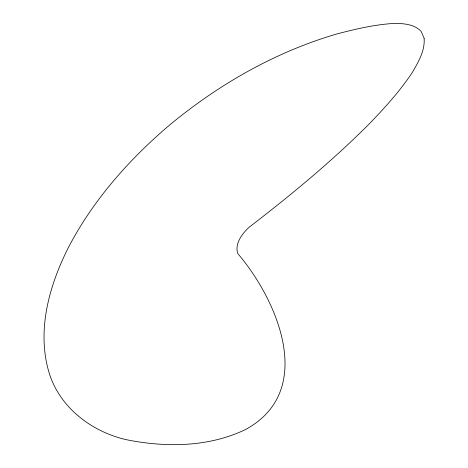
<?xml version="1.0" encoding="UTF-8"?>
<svg xmlns="http://www.w3.org/2000/svg" width="468" height="468" viewBox="0 0 468 468"><rect width="100%" height="100%" fill="white"/><g stroke="black" fill="none" stroke-linecap="round" stroke-linejoin="round"><path stroke-width="0.7" d="M424.119 38.271C425.067 50.837 418.369 62.028 412.296 72.476C399.924 91.108 384.871 107.716 369.369 123.757C331.987 161.261 291.037 194.969 249.128 227.249A46.268 23.897 -23.9 0 0 238.001 253.831C277.7 300.444 316.444 390.587 245.823 429.372C208.792 447.379 165.122 447.689 125.459 439.505C91.903 431.49 61.01 408.418 49.795 374.944C35.948 332.093 48.935 285.989 68.585 247.151C92.746 200.912 127.682 161.08 167.064 127.179C216.672 85.509 274.043 52.404 336.381 34.1C355.3 29.08 374.488 24.617 394.079 23.4C403.551 23.476 414.092 24.038 421.089 31.303L424.119 38.271"/></g></svg>
